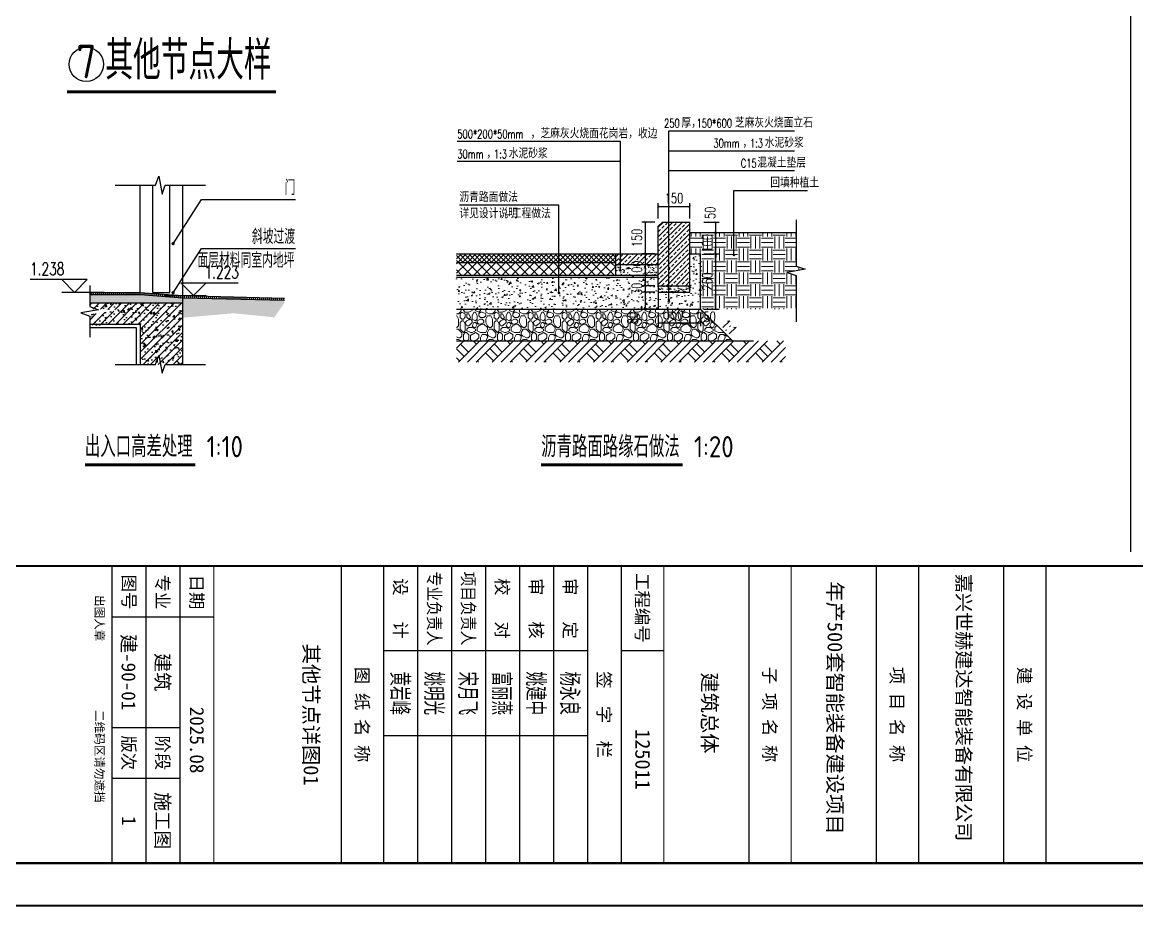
# Model space of a CAD drawing. Extents: x -40548 to 155442, y 5688 to 67136.
# Drawn here: x 125140 to 130390, y 5688 to 9855 of the extents above; entities that cross this region are included whole.
import ezdxf
from ezdxf.enums import TextEntityAlignment as Align

# ---------------------------------------------------------------- set-up
doc = ezdxf.new("R2010")
doc.units = 0
doc.header["$LTSCALE"] = 1000
doc.linetypes.add('DASH', pattern=[0.35, 0.25, -0.1])
doc.layers.get('DEFPOINTS').update_dxf_attribs({"color": 200})
for name, color, linetype in [('0-cxFrame', 155, 'Continuous'), ('A-AXIS-DP', 126, 'Continuous'), ('A-HATCH-1', 252, 'Continuous'), ('AE-FNSH', 11, 'Continuous'), ('AE-PATN-MATE', 8, 'Continuous'), ('AS-WALL', 40, 'Continuous'), ('DIM_ELEV', 3, 'Continuous'), ('DIM_LEAD', 3, 'Continuous'), ('DIM_SYMB', 3, 'Continuous'), ('PUB_DIM', 3, 'Continuous'), ('qianming', 155, 'Continuous'), ('景观-详图剖线', 52, 'Continuous')]:
    doc.layers.add(name, color=color, linetype=linetype)
doc.layers.add('0-cxText', color=131, linetype='Continuous', lineweight=25)
doc.layers.add('景观-剖面填充', color=252, linetype='Continuous', lineweight=9)
doc.styles.add('_TCH_DIM', font='SIMPLEX', dxfattribs={"bigfont": 'GBCBIG'})
doc.styles.add('_TCH_DIM_T3', font='SIMPLEX', dxfattribs={"width": 0.705882, "bigfont": 'GBCBIG'})
doc.styles.add('BZHZ', font='bzxw', dxfattribs={"width": 0.8, "bigfont": 'bzhz'})
doc.styles.add('cx_biaoti', font='')
doc.styles.add('cx_tuming', font='simhei.ttf')
doc.styles.add('cx_tuqian1', font='')
doc.styles.get("Standard").update_dxf_attribs({"font": 'gbenor.shx', "bigfont": 'gbcbig.shx'})
doc.styles.add('黑体', font='', dxfattribs={"width": 0.9})
doc.styles.get('cx_biaoti').set_extended_font_data('SimSun')
doc.styles.get('cx_tuqian1').set_extended_font_data('SimSun')
doc.styles.get('黑体').set_extended_font_data('冬青黑体简体中文 W3')
doc.dimstyles.new('_TCH_ARCH-16', dxfattribs={"dimscale": 16, "dimtxt": 2.975, "dimasz": 1, "dimexe": 1, "dimexo": 1, "dimgap": 1, "dimtad": 1, "dimdec": 0, "dimzin": 0, "dimdsep": 46, "dimtxsty": '_TCH_DIM_T3', "dimblk": 'ARCHTICK', "dimcen": 0.09, "dimclrt": 7, "dimazin": 2, "dimtfac": 1, "dimtdec": 0, "dimtix": 1, "dimtmove": 2, "dimatfit": 3, "dimfxl": 0, "dimtolj": 1, "dimtzin": 0, "dimarcsym": 0})

# ---------------------------------------------------------------- blocks, each defined once
blk = doc.blocks.new('zjcx_lan_qianzi(Dragon)')
for p, q in [((-7000, 4800), (0, 4800)), ((-5000, 4800), (-5000, 0)), ((-3000, 4800), (-3000, 0)), ((-7000, 4000), (0, 4000)), ((-7000, 3200), (0, 3200)), ((-7000, 2400), (0, 2400)), ((-7000, 1600), (0, 1600)), ((-7000, 800), (0, 800))]:
    blk.add_line(p, q)
at = {"const_width": 30}
blk.add_lwpolyline([(-7000, 5600), (0, 5600)], dxfattribs=at)
blk.add_lwpolyline([(-7000, 5600), (0, 5600), (0, 0), (-7000, 0)], close=True, dxfattribs=at)
at = {"style": 'cx_biaoti'}
for s, p in [('签  字  栏', (-3500, 5200)), ('审   定', (-6000, 4400)), ('审   核', (-6000, 3600)), ('校   对', (-6000, 2800)), ('设   计', (-6000, 400))]:
    blk.add_text(s, height=300, dxfattribs=at).set_placement(p, align=Align.MIDDLE)
at = {"style": 'cx_biaoti', "width": 0.85}
for s, p in [('项目负责人', (-6000, 2000)), ('专业负责人', (-6000, 1200))]:
    blk.add_text(s, height=300, dxfattribs=at).set_placement(p, align=Align.MIDDLE)
blk = doc.blocks.new('T-签字(Dragon)')
at = {"layer": '0-cxFrame'}
blk.add_blockref('zjcx_lan_qianzi(Dragon)', (0, 0), dxfattribs=at)
at = {"layer": 'qianming', "style": 'BZHZ', "width": 0.8}
for s, p in [('杨永良', (-4001, 4400)), ('姚建中', (-4001, 3600)), ('富丽燕', (-4001, 2800)), ('宋月飞', (-4001, 2000)), ('姚明光', (-4001, 1200)), ('黄岩峰', (-4001, 400))]:
    blk.add_text(s, height=450, dxfattribs=at).set_placement(p, align=Align.MIDDLE)
blk = doc.blocks.new('zjcx_lan_tuming(Dragon)')
for p, q in [((-7000, 8400), (0, 8400)), ((-5800, 3000), (-5800, 5400)), ((-7000, 4600), (0, 4600)), ((-3200, 3000), (-3200, 4600)), ((-2000, 3000), (-2000, 4600)), ((-7000, 3800), (0, 3800))]:
    blk.add_line(p, q)
at = {"const_width": 30}
for points in [[(-7000, 9400), (0, 9400)], [(-7000, 5400), (0, 5400)], [(-7000, 3000), (0, 3000)], [(-7000, 0), (0, 0)]]:
    blk.add_lwpolyline(points, dxfattribs=at)
blk.add_lwpolyline([(-7000, 9400), (0, 9400), (0, 0), (-7000, 0)], close=True)
at = {"style": 'cx_biaoti'}
for s, p in [('图 纸 名 称', (-3500, 8900)), ('日期', (-6388, 5000)), ('专业', (-6388, 4200)), ('阶段', (-2600, 4200)), ('图号', (-6388, 3400)), ('版次', (-2600, 3400))]:
    blk.add_text(s, height=300, dxfattribs=at).set_placement(p, align=Align.MIDDLE)
for s, p in [('出图人章', (-6316, 2607)), ('二维码区请勿遮挡', (-3609, 2607)), ('未按规定盖章本图无效', (-5013, 120))]:
    blk.add_text(s, height=200, dxfattribs=at).set_placement(p)
blk = doc.blocks.new('T-图签(Dragon)')
blk.add_blockref('zjcx_lan_tuming(Dragon)', (0, 0))
at = {"color": 3, "style": 'cx_biaoti'}
for s, p in [('2025.08', (-2900, 5000)), ('建筑', (-4500, 4200)), ('施工图', (-1000, 4200))]:
    blk.add_text(s, height=330, dxfattribs=at).set_placement(p, align=Align.MIDDLE)
blk = doc.blocks.new('zjcx_lan_xiangmu(Dragon)')
for p, q in [((-7000, 9000), (0, 9000)), ((-7000, 6000), (0, 6000)), ((-7000, 3000), (0, 3000)), ((-5000, 1000), (-5000, 0))]:
    blk.add_line(p, q)
at = {"const_width": 30}
for points in [[(-7000, 10000), (0, 10000)], [(-7000, 7000), (0, 7000)], [(-7000, 7000), (0, 7000)], [(-7000, 4000), (0, 4000)], [(-7000, 4000), (0, 4000)], [(-7000, 1000), (0, 1000)], [(-7000, 0), (0, 0)]]:
    blk.add_lwpolyline(points, dxfattribs=at)
blk.add_lwpolyline([(-7000, 10000), (0, 10000), (0, 0), (-7000, 0)], close=True)
at = {"style": 'cx_biaoti'}
for s, p in [('建 设 单 位', (-3500, 9500)), ('项 目 名 称', (-3500, 6500)), ('子 项 名 称', (-3500, 3500)), ('工程编号', (-6013, 500))]:
    blk.add_text(s, height=300, dxfattribs=at).set_placement(p, align=Align.MIDDLE)
blk = doc.blocks.new('T-项目(Dragon)')
blk.add_blockref('zjcx_lan_xiangmu(Dragon)', (0, 0))
at = {"color": 3, "style": 'cx_tuming'}
for s, height, p in [('嘉兴世赫建达智能装备有限公司', 330, (-6816, 7901)), ('年产500套智能装备建设项目 ', 350, (-6638, 4859)), ('建筑总体', 350, (-4493, 1904)), ('125011', 350, (-3158, 329))]:
    blk.add_text(s, height=height, dxfattribs=at).set_placement(p)
blk = doc.blocks.new('zjcx_T1(Dragon)')
at = {"layer": '0-cxFrame', "const_width": 50}
blk.add_lwpolyline([(-7000, 0), (0, 0), (0, 57400), (-7000, 57400)], close=True, dxfattribs=at)
at = {"layer": '0-cxFrame'}
for name, p in [('T-项目(Dragon)', (0, 15000)), ('T-签字(Dragon)', (0, 9400)), ('T-图签(Dragon)', (0, 0))]:
    blk.add_blockref(name, p, dxfattribs=at)
blk = doc.blocks.new('TK22.A1 L(Dragon)')
at = {"layer": '0-cxFrame', "color": 7, "const_width": 0.5}
blk.add_lwpolyline([(0, 0), (-841, 0), (-841, 594), (0, 594)], close=True, dxfattribs=at)
at = {"layer": '0-cxFrame', "const_width": 0.5}
for points in [[(-80, 10), (-821, 10), (-821, 584), (-80, 584)], [(-10, 10), (-80, 10), (-80, 584), (-10, 584)]]:
    blk.add_lwpolyline(points, close=True, dxfattribs=at)
at = {"layer": '0-cxFrame', "xscale": 0.01, "yscale": 0.01, "zscale": 0.01}
blk.add_blockref('zjcx_T1(Dragon)', (-10, 10), dxfattribs=at)
at = {"style": '黑体', "flags": 4}
blk.add_attdef('图幅', text='', height=3.3, dxfattribs=at).set_placement((-40, 3), align=Align.RIGHT)
at = {"layer": '0-cxText', "flags": 4}
for tag, height, style, p in [('建设单位', 3.5, 'cx_tuming', (-45, 240)), ('项目名称', 3.5, 'cx_tuming', (-45, 210)), ('子项名称', 3.5, 'cx_tuming', (-45, 180)), ('工程编号', 3.3, 'cx_tuqian1', (-35, 165)), ('图名1', 3.5, 'cx_tuming', (-45, 87)), ('图名2', 3.5, 'cx_tuming', (-45, 79)), ('图名3', 3.5, 'cx_tuming', (-45, 71)), ('出图日期', 3.3, 'cx_tuqian1', (-39, 60)), ('专业', 3.3, 'cx_tuqian1', (-55, 52)), ('图号', 3.3, 'cx_tuqian1', (-55, 44)), ('版次', 3.3, 'cx_tuqian1', (-20, 44))]:
    blk.add_attdef(tag, text='', height=height, dxfattribs=dict(at, style=style)).set_placement(p, align=Align.MIDDLE)
at = {"layer": 'DEFPOINTS', "color": 6, "flags": 4}
for tag, height, style, p in [('tufu', 3.3, '黑体', (-12, 12)), ('dwfname', 4, 'cx_tuqian1', (-80, 3))]:
    blk.add_attdef(tag, text='', height=height, dxfattribs=dict(at, style=style)).set_placement(p, align=Align.RIGHT)
blk = doc.blocks.new('_ArchTick')
at = {"color": 0, "linetype": 'ByBlock', "const_width": 0.1}
blk.add_lwpolyline([(-0.35, -0.35), (0.35, 0.35)], dxfattribs=at)
blk = doc.blocks.new('*D230')
at = {"layer": 'DEFPOINTS', "color": 0}
for p in [(128135.1, 8914), (128074.4, 8764), (128135.1, 8764)]:
    blk.add_point(p, dxfattribs=at)
at = {"layer": 'PUB_DIM', "color": 0, "lineweight": -2}
for p, q in [((128119.1, 8914), (128058.4, 8914)), ((128074.4, 8914), (128074.4, 8764)), ((128119.1, 8764), (128058.4, 8764))]:
    blk.add_line(p, q, dxfattribs=at)
at = {"layer": 'PUB_DIM', "color": 0, "lineweight": -2, "xscale": 16, "yscale": 16, "zscale": 16}
for p, rotation in [((128074.4, 8914), 90), ((128074.4, 8764), 270)]:
    blk.add_blockref('_ArchTick', p, dxfattribs=dict(at, rotation=rotation))
at = {"layer": 'PUB_DIM', "color": 7, "insert": (128034.6, 8839), "char_height": 47.6, "attachment_point": 5, "rotation": 90, "style": '_TCH_DIM_T3'}
blk.add_mtext('\\A1;150', dxfattribs=at)
blk = doc.blocks.new('*D231')
at = {"layer": 'DEFPOINTS', "color": 0}
for p in [(128135.1, 8764), (128074.4, 8614), (128135.1, 8614)]:
    blk.add_point(p, dxfattribs=at)
at = {"layer": 'PUB_DIM', "color": 0, "lineweight": -2}
for p, q in [((128119.1, 8764), (128058.4, 8764)), ((128074.4, 8764), (128074.4, 8614)), ((128119.1, 8614), (128058.4, 8614))]:
    blk.add_line(p, q, dxfattribs=at)
at = {"layer": 'PUB_DIM', "color": 0, "lineweight": -2, "xscale": 16, "yscale": 16, "zscale": 16}
for p, rotation in [((128074.4, 8764), 90), ((128074.4, 8614), 270)]:
    blk.add_blockref('_ArchTick', p, dxfattribs=dict(at, rotation=rotation))
at = {"layer": 'PUB_DIM', "color": 7, "insert": (128034.6, 8689), "char_height": 47.6, "attachment_point": 5, "rotation": 90, "style": '_TCH_DIM_T3'}
blk.add_mtext('\\A1;100', dxfattribs=at)
blk = doc.blocks.new('*D232')
at = {"layer": 'DEFPOINTS', "color": 0}
for p in [(128135.1, 8614), (128074.4, 8584), (128135.1, 8584)]:
    blk.add_point(p, dxfattribs=at)
at = {"layer": 'PUB_DIM', "color": 0, "lineweight": -2}
for p, q in [((128119.1, 8614), (128058.4, 8614)), ((128074.4, 8614), (128074.4, 8630)), ((128074.4, 8614), (128074.4, 8584)), ((128119.1, 8584), (128058.4, 8584)), ((128074.4, 8584), (128074.4, 8568))]:
    blk.add_line(p, q, dxfattribs=at)
at = {"layer": 'PUB_DIM', "color": 0, "lineweight": -2, "xscale": 16, "yscale": 16, "zscale": 16}
for p, rotation in [((128074.4, 8614), 270), ((128074.4, 8584), 90)]:
    blk.add_blockref('_ArchTick', p, dxfattribs=dict(at, rotation=rotation))
at = {"layer": 'PUB_DIM', "color": 7, "insert": (128034.6, 8599), "char_height": 47.6, "attachment_point": 5, "rotation": 90, "style": '_TCH_DIM_T3'}
blk.add_mtext('\\A1;30', dxfattribs=at)
blk = doc.blocks.new('*D233')
at = {"layer": 'DEFPOINTS', "color": 0}
for p in [(128135.1, 8584), (128074.4, 8504), (128135.1, 8504)]:
    blk.add_point(p, dxfattribs=at)
at = {"layer": 'PUB_DIM', "color": 0, "lineweight": -2}
for p, q in [((128119.1, 8584), (128058.4, 8584)), ((128074.4, 8584), (128074.4, 8504)), ((128119.1, 8504), (128058.4, 8504))]:
    blk.add_line(p, q, dxfattribs=at)
at = {"layer": 'PUB_DIM', "color": 0, "lineweight": -2, "xscale": 16, "yscale": 16, "zscale": 16}
for p, rotation in [((128074.4, 8584), 90), ((128074.4, 8504), 270)]:
    blk.add_blockref('_ArchTick', p, dxfattribs=dict(at, rotation=rotation))
at = {"layer": 'PUB_DIM', "color": 7, "insert": (128015.3, 8460.9), "char_height": 47.6, "attachment_point": 5, "rotation": 90, "style": '_TCH_DIM_T3'}
blk.add_mtext('\\A1;80', dxfattribs=at)
blk = doc.blocks.new('*D234')
at = {"layer": 'DEFPOINTS', "color": 0}
for p in [(128135.1, 8504), (128285.1, 8504), (128285.1, 8439.5)]:
    blk.add_point(p, dxfattribs=at)
at = {"layer": 'PUB_DIM', "color": 0, "lineweight": -2}
for p, q in [((128135.1, 8488), (128135.1, 8423.5)), ((128285.1, 8488), (128285.1, 8423.5)), ((128135.1, 8439.5), (128285.1, 8439.5))]:
    blk.add_line(p, q, dxfattribs=at)
at = {"layer": 'PUB_DIM', "color": 0, "lineweight": -2, "xscale": 16, "yscale": 16, "zscale": 16, "rotation": 180}
blk.add_blockref('_ArchTick', (128135.1, 8439.5), dxfattribs=at)
at = {"layer": 'PUB_DIM', "color": 0, "lineweight": -2, "xscale": 16, "yscale": 16, "zscale": 16}
blk.add_blockref('_ArchTick', (128285.1, 8439.5), dxfattribs=at)
at = {"layer": 'PUB_DIM', "color": 7, "insert": (128210.1, 8479.3), "char_height": 47.6, "attachment_point": 5, "style": '_TCH_DIM_T3'}
blk.add_mtext('\\A1;150', dxfattribs=at)
blk = doc.blocks.new('*D235')
at = {"layer": 'DEFPOINTS', "color": 0}
for p in [(128285.1, 8504), (128335.1, 8504), (128335.1, 8439.5)]:
    blk.add_point(p, dxfattribs=at)
at = {"layer": 'PUB_DIM', "color": 0, "lineweight": -2}
for p, q in [((128285.1, 8488), (128285.1, 8423.5)), ((128335.1, 8488), (128335.1, 8423.5)), ((128285.1, 8439.5), (128335.1, 8439.5))]:
    blk.add_line(p, q, dxfattribs=at)
at = {"layer": 'PUB_DIM', "color": 0, "lineweight": -2, "xscale": 16, "yscale": 16, "zscale": 16, "rotation": 180}
blk.add_blockref('_ArchTick', (128285.1, 8439.5), dxfattribs=at)
at = {"layer": 'PUB_DIM', "color": 0, "lineweight": -2, "xscale": 16, "yscale": 16, "zscale": 16}
blk.add_blockref('_ArchTick', (128335.1, 8439.5), dxfattribs=at)
at = {"layer": 'PUB_DIM', "color": 7, "insert": (128378.2, 8467.4), "char_height": 47.6, "attachment_point": 5, "style": '_TCH_DIM_T3'}
blk.add_mtext('\\A1;50', dxfattribs=at)
blk = doc.blocks.new('*D236')
at = {"layer": 'DEFPOINTS', "color": 0}
for p in [(128335.1, 8764), (128406.2, 8764), (128335.1, 8504)]:
    blk.add_point(p, dxfattribs=at)
at = {"layer": 'PUB_DIM', "color": 0, "lineweight": -2}
for p, q in [((128351.1, 8764), (128422.2, 8764)), ((128406.2, 8504), (128406.2, 8764)), ((128351.1, 8504), (128422.2, 8504))]:
    blk.add_line(p, q, dxfattribs=at)
at = {"layer": 'PUB_DIM', "color": 0, "lineweight": -2, "xscale": 16, "yscale": 16, "zscale": 16}
for p, rotation in [((128406.2, 8764), 89.9999999999968), ((128406.2, 8504), 269.9999999999968)]:
    blk.add_blockref('_ArchTick', p, dxfattribs=dict(at, rotation=rotation))
at = {"layer": 'PUB_DIM', "color": 7, "insert": (128366.4, 8634), "char_height": 47.6, "attachment_point": 5, "rotation": 90, "style": '_TCH_DIM_T3'}
blk.add_mtext('\\A1;260', dxfattribs=at)
blk = doc.blocks.new('*D237')
at = {"layer": 'DEFPOINTS', "color": 0}
for p in [(128335.1, 8864), (128406.2, 8864), (128335.1, 8764)]:
    blk.add_point(p, dxfattribs=at)
at = {"layer": 'PUB_DIM', "color": 0, "lineweight": -2}
for p, q in [((128406.2, 8864), (128406.2, 8880)), ((128351.1, 8864), (128422.2, 8864)), ((128406.2, 8764), (128406.2, 8864)), ((128351.1, 8764), (128422.2, 8764)), ((128406.2, 8764), (128406.2, 8748))]:
    blk.add_line(p, q, dxfattribs=at)
at = {"layer": 'PUB_DIM', "color": 0, "lineweight": -2, "xscale": 16, "yscale": 16, "zscale": 16}
for p, rotation in [((128406.2, 8864), 270), ((128406.2, 8764), 90)]:
    blk.add_blockref('_ArchTick', p, dxfattribs=dict(at, rotation=rotation))
at = {"layer": 'PUB_DIM', "color": 7, "insert": (128366.4, 8814), "char_height": 47.6, "attachment_point": 5, "rotation": 90, "style": '_TCH_DIM_T3'}
blk.add_mtext('\\A1;100', dxfattribs=at)
blk = doc.blocks.new('*D238')
at = {"layer": 'DEFPOINTS', "color": 0}
for p in [(128335.1, 8914), (128406.2, 8914), (128335.1, 8864)]:
    blk.add_point(p, dxfattribs=at)
at = {"layer": 'PUB_DIM', "color": 0, "lineweight": -2}
for p, q in [((128351.1, 8914), (128422.2, 8914)), ((128406.2, 8864), (128406.2, 8914)), ((128351.1, 8864), (128422.2, 8864))]:
    blk.add_line(p, q, dxfattribs=at)
at = {"layer": 'PUB_DIM', "color": 0, "lineweight": -2, "xscale": 16, "yscale": 16, "zscale": 16}
for p, rotation in [((128406.2, 8914), 90), ((128406.2, 8864), 270)]:
    blk.add_blockref('_ArchTick', p, dxfattribs=dict(at, rotation=rotation))
at = {"layer": 'PUB_DIM', "color": 7, "insert": (128380, 8957.2), "char_height": 47.6, "attachment_point": 5, "rotation": 90, "style": '_TCH_DIM_T3'}
blk.add_mtext('\\A1;50', dxfattribs=at)
blk = doc.blocks.new('*D239')
at = {"layer": 'DEFPOINTS', "color": 0}
for p in [(128285.1, 8986.7), (128135.1, 8914), (128285.1, 8914)]:
    blk.add_point(p, dxfattribs=at)
at = {"layer": 'PUB_DIM', "color": 0, "lineweight": -2}
for p, q in [((128135.1, 8930), (128135.1, 9002.7)), ((128135.1, 8986.7), (128285.1, 8986.7)), ((128285.1, 8930), (128285.1, 9002.7))]:
    blk.add_line(p, q, dxfattribs=at)
at = {"layer": 'PUB_DIM', "color": 0, "lineweight": -2, "xscale": 16, "yscale": 16, "zscale": 16, "rotation": 180}
blk.add_blockref('_ArchTick', (128135.1, 8986.7), dxfattribs=at)
at = {"layer": 'PUB_DIM', "color": 0, "lineweight": -2, "xscale": 16, "yscale": 16, "zscale": 16}
blk.add_blockref('_ArchTick', (128285.1, 8986.7), dxfattribs=at)
at = {"layer": 'PUB_DIM', "color": 7, "insert": (128210.1, 9026.5), "char_height": 47.6, "attachment_point": 5, "style": '_TCH_DIM_T3'}
blk.add_mtext('\\A1;150', dxfattribs=at)

msp = doc.modelspace()

# ---------------------------------------------------------------- hatches: boundary and pattern name
at = {"layer": 'A-HATCH-1'}
h = msp.add_hatch(dxfattribs=at)
h.set_pattern_fill('钢筋混凝土', color=256, scale=10, style=0)
h.set_pattern_definition([(45, (-41040.825, -91118.52), (-17.6776695, 17.6776695), []), (50, (-41040.825, -91118.52), (71.726018, -6.275213), [7.5, -82.5]), (355, (-41040.825, -91118.52), (-13.875133, 75.219213), [6, -66]), (100.4514, (-41034.85, -91119.044), (57.850938, 68.943954), [6.37402, -70.11421]), (46.1842, (-41040.825, -91098.52), (106.724105, -16.5519), [11.25, -123.75]), (96.6356, (-41031.93, -91099.9), (93.46627, 97.411787), [9.56103, -105.1713]), (351.1842, (-41040.82, -91098.52), (93.466195, 97.41186), [9, -99]), (21, (-41030.825, -91103.52), (59.690705, -40.261889), [7.5, -82.5]), (326, (-41030.825, -91103.52), (24.331533, 72.515005), [6, -66]), (71.4514, (-41025.85, -91106.876), (84.022263, 32.25305), [6.37402, -70.11421]), (37.5, (-41040.825, -91118.52), (1.2159855, 33.2893854), [0, -65.2, 0, -67, 0, -66.25]), (7.5, (-41040.825, -91118.52), (26.306954, 39.441171), [0, -38.2, 0, -63.7, 0, -25.25]), (327.5, (-41063.125, -91118.52), (53.3822436, -2.255487), [0, -25, 0, -78, 0, -103.5]), (317.5, (-41073.125, -91118.52), (58.318617, 10.010498), [0, -32.5, 0, -51.8, 0, -73.5])])
h.paths.add_polyline_path([(125695.3, 8243.4), (125895.3, 8243.4), (125895.3, 8532.5), (125457, 8532.5), (125457, 8506.2), (125595.1, 8498.6), (125553.1, 8491.2), (125457, 8478.9), (125457, 8427.6), (125695.3, 8432.5)])
at = {"layer": 'AE-PATN-MATE', "ltscale": 10}
h = msp.add_hatch(dxfattribs=at)
h.set_pattern_fill('AR-CONC', color=256, scale=20, style=0)
h.set_pattern_definition([(50, (-820830.59, -874323.41), (36.4369338, -3.1878171), [3.81, -41.91]), (355, (-820830.59, -874323.41), (-7.0485652, 38.2113286), [3.048, -33.528]), (100.451, (-820827.554, -874323.676), (29.3885003, 35.0233376), [3.238, -35.618]), (46.1842, (-820830.59, -874313.25), (54.2158082, -8.4084656), [5.715, -62.865]), (96.6356, (-820826.07, -874313.95), (47.480847, 49.4851112), [4.857, -53.427]), (351.184, (-820830.59, -874313.25), (47.4809212, 49.4850236), [4.572, -50.292]), (21, (-820825.51, -874315.79), (30.322976, -20.4531037), [3.81, -41.91]), (326, (-820825.51, -874315.79), (12.3604057, 36.8375932), [3.048, -33.528]), (71.4514, (-820822.983, -874317.494), (42.6832982, 16.3845715), [3.238, -35.618]), (37.5, (-820830.59, -874323.41), (0.61772065, 16.91100777), [0, -33.1216, 0, -34.036, 0, -33.655]), (7.5, (-820830.59, -874323.41), (13.3639325, 20.03611496), [0, -19.4056, 0, -32.3596, 0, -12.827]), (327.5, (-820841.919, -874323.41), (27.11811903, -1.1457488), [0, -12.7, 0, -39.624, 0, -52.578]), (317.5, (-820846.999, -874323.41), (29.62583628, 5.0852982), [0, -16.51, 0, -26.3144, 0, -37.338])])
h.paths.add_polyline_path([(125895.3, 8532.5), (125895.3, 8463), (126134, 8484.1), (126327.4, 8465), (126372.7, 8531.2), (126375, 8545.8), (125895.3, 8557.5), (125695.2, 8572.5), (125457.1, 8572.5), (125456.9, 8532.5)])
at = {"layer": 'AE-PATN-MATE'}
h = msp.add_hatch(dxfattribs=at)
h.set_pattern_fill('LINE', color=256, scale=3, angle=90)
h.set_pattern_definition([(90, (38207.739, -29909.683), (-9.525, -9e-13), [])])
h.paths.add_polyline_path([(125457, 8582.5), (125457, 8572.5), (125695.3, 8572.5), (125695.3, 8582.5)])
h = msp.add_hatch(dxfattribs=at)
h.set_pattern_fill('LINE', color=256, scale=3, angle=90)
h.set_pattern_definition([(90, (38674.491, -29909.683), (-9.525, -9e-13), [])])
h.paths.add_polyline_path([(125695.3, 8582.5), (125695.3, 8572.5), (125852.3, 8560.7), (125859, 8570.2)])
h.paths.add_polyline_path([(125895.3, 8557.5), (125895.3, 8567.5), (125859, 8570.2), (125852.3, 8560.7)])
h = msp.add_hatch(dxfattribs=at)
h.set_pattern_fill('LINE', color=256, scale=3, angle=90)
h.set_pattern_definition([(90, (38874.491, -29924.683), (-9.525, -9e-13), [])])
h.paths.add_polyline_path([(126375.3, 8545.8), (126375.3, 8555.8), (125895.3, 8567.5), (125895.3, 8557.5)])
at = {"layer": 'DIM_LEAD'}
for points in [[(125858, 8811.8, 1), (125842, 8811.8, 1)], [(127963.8, 8736.7, 1), (127951, 8736.7, 1)], [(128498.5, 8758.8, 1), (128485.7, 8758.8, 1)], [(127963.8, 8685.8, 1), (127951, 8685.8, 1)], [(128192.1, 8692.9, 1), (128179.3, 8692.9, 1)], [(125858, 8581.1, 1), (125842, 8581.1, 1)], [(127673.8, 8580, 1), (127661, 8580, 1)], [(128192.1, 8598.8, 1), (128179.3, 8598.8, 1)], [(128192.1, 8547.4, 1), (128179.3, 8547.4, 1)]]:
    msp.add_hatch(color=256, dxfattribs=at).paths.add_polyline_path(points, flags=17)
at = {"layer": '景观-剖面填充'}
h = msp.add_hatch(dxfattribs=at)
h.set_pattern_fill('ANSI33', color=256, scale=10)
h.set_pattern_definition([(45, (81146.442, 3838.63), (-22.45064, 22.45064), []), (45, (81168.892, 3838.63), (-22.45064, 22.45064), [15.875, -7.9375])])
h.paths.add_polyline_path([(128285.1, 8914), (128155.1, 8914), (128135.1, 8894), (128135.1, 8614), (128285.1, 8614)])
h = msp.add_hatch(dxfattribs=at)
h.set_pattern_fill('土壤', color=256, scale=15)
h.set_pattern_definition([(0, (81146.44, 808.63), (56.25, 56.25), [56.25, -56.25]), (0, (81146.44, 829.723), (56.25, 56.25), [56.25, -56.25]), (0, (81146.44, 850.82), (56.25, 56.25), [56.25, -56.25]), (90, (81153.473, 857.85), (-56.25, 56.25), [56.25, -56.25]), (90, (81174.567, 857.85), (-56.25, 56.25), [56.25, -56.25]), (90, (81195.66, 857.85), (-56.25, 56.25), [56.25, -56.25])])
h.paths.add_polyline_path([(128785.1, 8864), (128285.1, 8864), (128285.1, 8764), (128335.1, 8764), (128335.1, 8504), (128785.1, 8504), (128785.1, 8661.5), (128743.1, 8676.4), (128827.1, 8691.2), (128785.1, 8706.5)])
h = msp.add_hatch(dxfattribs=at)
h.set_pattern_fill('ANSI37', color=256, scale=10)
h.set_pattern_definition([(45, (81146.442, 3808.63), (-11.22532, 11.22532), []), (135, (81146.442, 3808.63), (-11.22532, -11.22532), [])])
h.paths.add_polyline_path([(127184.9, 8764), (127935.1, 8764), (127935.1, 8724), (127184.9, 8724)])
h = msp.add_hatch(dxfattribs=at)
h.set_pattern_fill('ANSI37', color=256, scale=20)
h.set_pattern_definition([(45, (81146.442, 3808.63), (-22.45064, 22.45064), []), (135, (81146.442, 3808.63), (-22.45064, -22.45064), [])])
h.paths.add_polyline_path([(127184.9, 8724), (127935.1, 8724), (127935.1, 8664), (127184.9, 8664)])
h = msp.add_hatch(dxfattribs=at)
h.set_pattern_fill('ANSI33', color=256, scale=10)
h.set_pattern_definition([(45, (81146.442, 3808.63), (-22.45064, 22.45064), []), (45, (81168.892, 3808.63), (-22.45064, 22.45064), [15.875, -7.9375])])
h.paths.add_polyline_path([(128135.1, 8764), (127935.1, 8764), (127935.1, 8714), (128135.1, 8714)])
h = msp.add_hatch(dxfattribs=at)
h.set_pattern_fill('混凝土', color=256, scale=10)
h.set_pattern_definition([(50, (81146.44, 3838.63), (71.72602, -6.27521), [7.5, -82.5]), (355, (81146.44, 3838.63), (-13.87513, 75.21921), [6, -66]), (100.4514, (81152.42, 3838.11), (57.85094, 68.94395), [6.37402, -70.11421]), (46.1842, (81146.44, 3858.63), (106.7241, -16.5519), [11.25, -123.75]), (96.6356, (81155.34, 3857.25), (93.46627, 97.41179), [9.56103, -105.1713]), (351.1842, (81146.44, 3858.63), (93.4662, 97.41186), [9, -99]), (21, (81156.44, 3853.63), (59.690705, -40.26189), [7.5, -82.5]), (326, (81156.44, 3853.63), (24.33153, 72.515), [6, -66]), (71.4514, (81161.416, 3850.275), (84.02226, 32.25305), [6.37402, -70.11421]), (37.5, (81146.442, 3838.63), (1.215986, 33.289385), [0, -65.2, 0, -67, 0, -66.25]), (7.5, (81146.44, 3838.63), (26.306954, 39.44117), [0, -38.2, 0, -63.7, 0, -25.25]), (327.5, (81124.142, 3838.63), (53.382244, -2.255487), [0, -25, 0, -78, 0, -103.5]), (317.5, (81114.14, 3838.63), (58.318617, 10.0105), [0, -32.5, 0, -51.8, 0, -73.5])])
h.paths.add_polyline_path([(128335.1, 8764), (128285.1, 8764), (128285.1, 8614), (128285.1, 8584), (128135.1, 8584), (128135.1, 8504), (128335.1, 8504)])
h = msp.add_hatch(dxfattribs=at)
h.set_pattern_fill('AR-SAND', color=256, scale=10)
h.set_pattern_definition([(37.5, (81146.442, 3808.63), (-0.800016, 24.470662), [0, -19.304, 0, -21.59, 0, -20.6375]), (7.5, (81146.442, 3808.63), (22.476164, 35.841255), [0, -10.414, 0, -17.399, 0, -6.6675]), (327.5, (81130.82, 3808.63), (39.5496185, 0.071859), [0, -6.35, 0, -22.86, 0, -29.845]), (317.5, (81130.82, 3808.63), (38.177823, 11.146466), [0, -3.175, 0, -14.986, 0, -17.145])])
h.paths.add_polyline_path([(128135.1, 8714), (127935.1, 8714), (127935.1, 8664), (128135.1, 8664)])
h = msp.add_hatch(dxfattribs=at)
h.set_pattern_fill('混凝土', color=256, scale=10)
h.set_pattern_definition([(50, (81146.44, 3808.63), (71.72602, -6.27521), [7.5, -82.5]), (355, (81146.44, 3808.63), (-13.87513, 75.21921), [6, -66]), (100.4514, (81152.42, 3808.11), (57.85094, 68.94395), [6.37402, -70.11421]), (46.1842, (81146.44, 3828.63), (106.7241, -16.5519), [11.25, -123.75]), (96.6356, (81155.34, 3827.25), (93.46627, 97.41179), [9.56103, -105.1713]), (351.1842, (81146.44, 3828.63), (93.4662, 97.41186), [9, -99]), (21, (81156.44, 3823.63), (59.690705, -40.26189), [7.5, -82.5]), (326, (81156.44, 3823.63), (24.33153, 72.515), [6, -66]), (71.4514, (81161.416, 3820.275), (84.02226, 32.25305), [6.37402, -70.11421]), (37.5, (81146.442, 3808.63), (1.215986, 33.289385), [0, -65.2, 0, -67, 0, -66.25]), (7.5, (81146.44, 3808.63), (26.306954, 39.44117), [0, -38.2, 0, -63.7, 0, -25.25]), (327.5, (81124.142, 3808.63), (53.382244, -2.255487), [0, -25, 0, -78, 0, -103.5]), (317.5, (81114.14, 3808.63), (58.318617, 10.0105), [0, -32.5, 0, -51.8, 0, -73.5])])
h.paths.add_polyline_path([(127184.9, 8504), (128135.1, 8504), (128135.1, 8654), (127184.9, 8654)])
h = msp.add_hatch(dxfattribs=at)
h.set_pattern_fill('AR-SAND', color=256, scale=10)
h.set_pattern_definition([(37.5, (81146.442, 3838.63), (-0.800016, 24.470662), [0, -19.304, 0, -21.59, 0, -20.6375]), (7.5, (81146.442, 3838.63), (22.476164, 35.841255), [0, -10.414, 0, -17.399, 0, -6.6675]), (327.5, (81130.82, 3838.63), (39.5496185, 0.071859), [0, -6.35, 0, -22.86, 0, -29.845]), (317.5, (81130.82, 3838.63), (38.177823, 11.146466), [0, -3.175, 0, -14.986, 0, -17.145])])
h.paths.add_polyline_path([(128285.1, 8614), (128135.1, 8614), (128135.1, 8584), (128285.1, 8584)])
h = msp.add_hatch(dxfattribs=at)
h.set_pattern_fill('砾石铺砌', color=256, scale=20)
h.set_pattern_definition([(0, (61146.44, 808.63), (160, 160), [16, -24, 8, -24, 8, -80]), (0, (61226.44, 824.63), (160, 160), [8, -152]), (0, (61178.44, 832.63), (160, 160), [8, -16, 8, -128]), (0, (61258.44, 840.63), (160, 160), [16, -144]), (0, (61274.44, 848.63), (160, 160), [8, -152]), (0, (61226.44, 864.63), (160, 160), [16, -144]), (0, (61146.44, 872.63), (160, 160), [8, -16, 8, -40, 24, -64]), (0, (61258.44, 888.63), (160, 160), [16, -144]), (0, (61162.44, 896.63), (160, 160), [16, -8, 8, -64, 8, -56]), (0, (61154.44, 904.63), (160, 160), [8, -152]), (0, (61210.44, 912.63), (160, 160), [8, -8, 8, -136]), (0, (61186.44, 920.63), (160, 160), [8, -152]), (0, (61290.44, 928.63), (160, 160), [8, -152]), (0, (61218.44, 936.63), (160, 160), [8, -64, 8, -80]), (0, (61218.44, 944.63), (160, 160), [16, -144]), (0, (61250.44, 952.63), (160, 160), [16, -144]), (0, (61154.44, 960.63), (160, 160), [8, -96, 16, -40]), (90, (61146.44, 880.63), (-160, 160), [32, -32, 16, -80]), (90, (61154.44, 880.63), (-160, 160), [8, -56, 16, -80]), (90, (61162.44, 840.63), (-160, 160), [24, -136]), (90, (61170.44, 840.63), (-160, 160), [16, -144]), (90, (61178.44, 816.63), (-160, 160), [8, -96, 8, -8, 16, -24]), (90, (61194.44, 816.63), (-160, 160), [8, -56, 8, -88]), (90, (61202.44, 880.63), (-160, 160), [16, -24, 8, -8, 16, -88]), (90, (61210.44, 848.63), (-160, 160), [16, -88, 8, -48]), (90, (61218.44, 816.63), (-160, 160), [8, -8, 16, -128]), (90, (61234.44, 920.63), (-160, 160), [8, -152]), (90, (61242.44, 920.63), (-160, 160), [16, -16, 8, -8, 16, -96]), (90, (61250.44, 848.63), (-160, 160), [8, -8, 8, -16, 8, -112]), (90, (61274.44, 904.63), (-160, 160), [32, -128]), (90, (61282.44, 888.63), (-160, 160), [32, -24, 16, -88]), (90, (61290.44, 824.63), (-160, 160), [8, -24, 16, -112]), (90, (61298.44, 840.63), (-160, 160), [24, -136]), (45, (61210.44, 808.63), (0, 160), [11.3136, -214.96056]), (45, (61298.44, 816.63), (0, 160), [11.3136, -192.33337, 11.3136, -11.3136]), (45, (61194.44, 824.63), (0, 160), [11.3136, -90.5088, 11.3136, -113.13817]), (45, (61234.44, 824.63), (0, 160), [11.3136, -181.01977, 11.3136, -22.6272]), (45, (61242.44, 824.63), (0, 160), [22.6272, -90.5088, 22.6272, -90.51097]), (45, (61202.44, 840.63), (0.00077, 159.99923), [11.312, -101.824, 11.312, -11.312, 11.312, -79.20217]), (45, (61282.44, 848.63), (0, 160), [11.3136, -11.3136, 11.3136, -192.33337]), (45, (61170.44, 856.63), (0.00077, 159.99923), [11.3136, -135.7632, 11.3136, -67.88377]), (45, (61298.44, 872.63), (0.00077, 159.99923), [11.312, -11.312, 11.312, -45.2544, 11.312, -135.77177]), (45, (61202.44, 896.63), (0, 160), [11.3136, -214.96056]), (45, (61162.44, 904.63), (0, 160), [22.62736, -203.6468]), (45, (61146.44, 920.63), (0, 160), [11.3136, -11.3136, 11.3136, -192.33337]), (45, (61234.44, 944.63), (0, 160), [11.3136, -214.96056]), (45, (61282.44, 960.63), (0, 160), [11.3136, -214.96056]), (135, (61218.44, 824.63), (-6e-07, 160), [11.3136, -214.96056]), (135, (61226.44, 824.63), (-6e-07, 160), [11.3136, -214.96056]), (135, (61178.44, 832.63), (-6e-07, 160), [11.3136, -45.2544, 22.6272, -147.07897]), (135, (61146.44, 832.63), (-6e-07, 160), [11.3136, -214.96056]), (135, (61250.44, 856.63), (-6e-07, 160), [11.3136, -90.50966, 11.3136, -113.1373]), (135, (61258.44, 856.63), (-0.00077, 159.99923), [11.312, -67.888, 11.312, -67.872, 11.312, -56.57817]), (135, (61162.44, 864.63), (-0.00077, 159.99923), [11.3136, -214.96056]), (135, (61290.44, 872.63), (-0.00077, 159.99923), [22.624, -56.568, 11.312, -11.312, 11.312, -113.14617]), (135, (61186.44, 896.63), (-6e-07, 160), [11.3136, -214.96056]), (135, (61250.44, 896.63), (-6e-07, 160), [22.62736, -203.6468]), (135, (61258.44, 896.63), (-6e-07, 160), [11.3136, -214.96056]), (135, (61210.44, 912.63), (-6e-07, 160), [11.3136, -214.96056]), (135, (61162.44, 936.63), (-6e-07, 160), [11.3136, -214.96056]), (135, (61290.44, 936.63), (-6e-07, 160), [11.3136, -214.96056]), (26.56505, (61162.44, 808.63), (160, 1e-06), [17.888, -339.88286]), (26.56505, (61146.44, 824.63), (160, 1e-06), [17.888, -339.88286]), (26.56505, (61146.44, 832.63), (160, 1e-06), [17.888, -339.88286]), (26.56505, (61186.44, 832.63), (160, 1e-06), [17.888, -339.88286]), (26.56505, (61178.44, 864.63), (160, 1e-06), [17.888, -339.88286]), (26.56505, (61178.44, 872.63), (160, 1e-06), [17.888, -339.88286]), (26.56505, (61210.44, 904.63), (160, 1e-06), [17.888, -339.88286]), (26.56505, (61218.44, 912.63), (160, 1e-06), [17.888, -339.88286]), (26.56505, (61154.44, 928.63), (160, 1e-06), [17.888, -339.88286]), (26.56505, (61202.44, 928.63), (160, 1e-06), [17.888, -339.88286]), (63.43495, (61282.44, 808.63), (8e-09, 160), [17.888, -339.88286]), (63.43495, (61242.44, 832.63), (8e-09, 160), [17.888, -339.88286]), (63.43495, (61218.44, 848.63), (8e-09, 160), [17.888, -339.88286]), (63.43495, (61242.44, 872.63), (8e-09, 160), [17.888, -339.88286]), (63.43495, (61250.44, 872.63), (8e-09, 160), [17.888, -339.88286]), (63.43495, (61194.44, 896.63), (8e-09, 160), [17.888, -339.88286]), (63.43495, (61178.44, 904.63), (8e-09, 160), [17.888, -339.88286]), (63.43495, (61242.44, 936.63), (8e-09, 160), [17.888, -339.88286]), (63.43495, (61178.44, 952.63), (8e-09, 160), [17.888, -339.88286]), (116.56505, (61154.44, 904.63), (-1e-06, 160), [17.888, -339.88286]), (116.56505, (61250.44, 904.63), (-1e-06, 160), [17.888, -339.88286]), (116.56505, (61146.44, 912.63), (-1e-06, 160), [17.888, -339.88286]), (116.56505, (61274.44, 936.63), (-1e-06, 160), [17.888, -339.88286]), (116.56505, (61170.44, 944.63), (-1e-06, 160), [17.888, -339.88286]), (116.56505, (61202.44, 952.63), (-1e-06, 160), [17.888, -339.88286]), (153.43495, (61210.44, 808.63), (-160, 6e-08), [17.888, -339.88286]), (153.43495, (61178.44, 824.63), (-160, 6e-08), [17.888, -339.88286]), (153.43495, (61290.44, 832.63), (-160, 6e-08), [17.888, -339.88286]), (153.43495, (61274.44, 848.63), (-160, 6e-08), [17.888, -339.88286]), (153.43495, (61210.44, 864.63), (-160, 6e-08), [17.888, -339.88286]), (153.43495, (61170.44, 872.63), (-160, 6e-08), [17.888, -339.88286]), (153.43495, (61218.44, 872.63), (-160, 6e-08), [17.888, -339.88286]), (153.43495, (61194.44, 888.63), (-160, 6e-08), [17.888, -339.88286]), (153.43495, (61194.44, 928.63), (-160, 6e-08), [17.888, -339.88286]), (153.43495, (61146.44, 960.63), (-160, 6e-08), [17.888, -339.88286]), (153.43495, (61242.44, 960.63), (-160, 6e-08), [17.888, -339.88286]), (153.43495, (61258.44, 960.63), (-160, 6e-08), [17.888, -339.88286])])
h.paths.add_polyline_path([(127184.9, 8354), (128485.1, 8354), (128335.1, 8504), (127184.9, 8504)])
h = msp.add_hatch(dxfattribs=at)
h.set_pattern_fill('夯实土壤', color=256, scale=20)
h.set_pattern_definition([(45, (81420.04, 3808.63), (-79.4788, 79.4788), []), (45, (81462.04, 3808.63), (-79.4788, 79.4788), []), (45, (81504.04, 3808.63), (-79.4788, 79.4788), []), (135, (81420.04, 3808.63), (-79.4788, -79.4788), [53, -59.4]), (135, (81441.04, 3829.63), (-79.4788, -79.4788), [53, -59.4]), (135, (81462.04, 3850.63), (-79.4788, -79.4788), [53, -59.4])])
h.paths.add_polyline_path([(128735.1, 8354), (127184.9, 8354), (127184.9, 8254), (128735.1, 8254)])

# ---------------------------------------------------------------- linework, layer by layer
at = {"layer": 'A-AXIS-DP'}
msp.add_line((130359.9, 17828.3), (130359.9, 7360), dxfattribs=at)
at = {"layer": 'AE-FNSH', "linetype": 'DASH', "ltscale": 10}
for p, q in [((125457, 8417.5), (125675.3, 8417.5)), ((125675.3, 8417.5), (125675.3, 8243.4))]:
    msp.add_line(p, q, dxfattribs=at)
at = {"layer": 'AS-WALL'}
for p, q in [((125457, 8582.5), (125695.3, 8582.5)), ((125457, 8572.5), (125695.3, 8572.5)), ((125895.3, 8567.5), (126375.3, 8555.8)), ((125457.4, 8532.5), (125895.3, 8532.5)), ((125895.3, 8557.5), (126375.3, 8545.8)), ((125895.3, 8243.4), (125895.3, 8532.5)), ((125457, 8432.5), (125695.3, 8432.5)), ((125695.3, 8432.5), (125695.3, 8243.4))]:
    msp.add_line(p, q, dxfattribs=at)
for points in [[(125695.3, 8582.5), (125695.3, 9087.4)], [(125755.3, 8582.5), (125835.3, 8582.5), (125835.3, 9087.4)], [(125755.3, 8582.5), (125755.3, 9087.4)], [(125895.3, 8532.5), (125895.3, 9087.4)], [(125694.5, 8572.5), (125894.5, 8557.5)], [(125695.3, 8582.5), (125895.3, 8567.5)]]:
    msp.add_lwpolyline(points, dxfattribs=at)
at = {"layer": 'DIM_ELEV'}
for p, q in [((125445.4, 8642.5), (125176.1, 8642.5)), ((125385.4, 8582.5), (125325.4, 8642.5)), ((125385.4, 8582.5), (125445.4, 8642.5)), ((125946.5, 8567.5), (125886.5, 8627.5)), ((125886.5, 8627.5), (126155.8, 8627.5)), ((125946.5, 8567.5), (126006.5, 8627.5)), ((125525.4, 8582.5), (125325.4, 8582.5)), ((125806.5, 8567.5), (126006.5, 8567.5))]:
    msp.add_line(p, q, dxfattribs=at)
at = {"layer": 'DIM_LEAD'}
for p, q in [((127957.4, 9293.5), (127188.9, 9293.5)), ((127957.4, 8736.7), (127957.4, 9293.5)), ((128185.7, 9344.2), (128778.2, 9344.2)), ((128185.7, 8692.9), (128185.7, 9344.2)), ((128185.7, 9250.1), (128778.2, 9250.1)), ((128185.7, 8598.8), (128185.7, 9250.1)), ((127957.4, 9199.4), (127188.9, 9199.4)), ((127957.4, 8685.8), (127957.4, 9199.4)), ((128185.7, 9155.9), (128778.2, 9155.9)), ((128185.7, 8547.4), (128185.7, 9155.9)), ((128492.1, 9061.8), (128839.5, 9061.8)), ((128492.1, 8758.8), (128492.1, 9061.8)), ((125850, 8811.8), (125984, 9020)), ((125984, 9020), (126426.7, 9020)), ((127667.4, 8993.5), (127198.9, 8993.5)), ((127667.4, 8580), (127667.4, 8993.5)), ((125850, 8581.1), (125984, 8789.2)), ((125984, 8789.2), (126426.7, 8789.2))]:
    msp.add_line(p, q, dxfattribs=at)
at = {"layer": 'DIM_SYMB', "const_width": 14}
for points in [[(125350.7, 9527), (126335.3, 9527)], [(125434.4, 7770.4), (125954.7, 7770.4)], [(127583.9, 7769.7), (128250.9, 7769.7)]]:
    msp.add_lwpolyline(points, dxfattribs=at)
at = {"layer": 'DIM_SYMB'}
for points in [[(125577.8, 9087.4), (125767.8, 9087.4), (125783.1, 9129.4), (125797.9, 9045.4), (125812.8, 9087.4), (126002.7, 9087.4)], [(128785.1, 8924), (128785.1, 8706.5), (128827.1, 8691.2), (128743.1, 8676.4), (128785.1, 8661.5), (128785.1, 8444)], [(125457, 8614.3), (125457, 8515.5), (125499, 8500.2), (125415, 8485.4), (125457, 8470.5), (125457, 8371.7)], [(125577.8, 8243.4), (125767.8, 8243.4), (125783.1, 8285.4), (125797.9, 8201.4), (125812.8, 8243.4), (126002.7, 8243.4)]]:
    msp.add_lwpolyline(points, dxfattribs=at)
at = {"layer": 'DIM_SYMB', "color": 7}
msp.add_circle((125440.7, 9657), 81, dxfattribs=at)
at = {"layer": '景观-详图剖线'}
for p, q in [((128135.1, 8894), (128155.1, 8914)), ((128135.1, 8614), (128135.1, 8894)), ((128155.1, 8914), (128285.1, 8914)), ((128285.1, 8614), (128285.1, 8914)), ((128285.1, 8864), (128785.1, 8864)), ((127184.9, 8764), (128135.1, 8764)), ((127184.9, 8724), (127935.1, 8724)), ((127935.1, 8664), (127935.1, 8764)), ((128285.1, 8764), (128335.1, 8764)), ((128335.1, 8504), (128335.1, 8764)), ((127184.9, 8664), (128135.1, 8664)), ((127935.1, 8714), (128135.1, 8714)), ((127184.9, 8654), (128135.1, 8654)), ((128135.1, 8614), (128285.1, 8614)), ((128135.1, 8614), (128135.1, 8504)), ((128285.1, 8584), (128285.1, 8614)), ((128135.1, 8584), (128285.1, 8584)), ((127184.9, 8504), (128335.1, 8504)), ((128485.1, 8354), (128335.1, 8504)), ((127184.9, 8354), (128585.1, 8354))]:
    msp.add_line(p, q, dxfattribs=at)

# ---------------------------------------------------------------- block references
at = {"layer": '0-cxFrame'}
ref = msp.add_blockref('TK22.A1 L(Dragon)', (124761.8, 5693.3), dxfattribs=dict(at, xscale=20, yscale=20, zscale=20, rotation=270))
ref.add_attrib('图名1', '其他节点详图01', dxfattribs={"layer": '0-cxText', "height": 70, "rotation": 270, "style": 'cx_tuming'}).set_placement((126501.8, 6593.3), align=Align.MIDDLE)
ref.add_attrib('图号', '建-90-01', dxfattribs={"layer": '0-cxText', "height": 66, "rotation": 270, "style": 'cx_tuqian1'}).set_placement((125641.8, 6793.3), align=Align.MIDDLE)
ref.add_attrib('版次', '1', dxfattribs={"layer": '0-cxText', "height": 66, "rotation": 270, "style": 'cx_tuqian1'}).set_placement((125641.8, 6093.3), align=Align.MIDDLE)

# ---------------------------------------------------------------- texts
at = {"layer": 'DIM_ELEV', "color": 7, "style": '_TCH_DIM', "width": 0.705882}
for s, p in [('1.238', (125176.1, 8663.5)), ('1.223', (125997.8, 8648.5))]:
    msp.add_text(s, height=59.5, dxfattribs=at).set_placement(p)
at = {"layer": 'DIM_LEAD', "color": 0, "style": '_TCH_DIM', "width": 0.705882}
for s, p in [('250', (128162.9, 9358.6)), ('150*600', (128315.6, 9358.6)), ('500*200*50mm', (127188.9, 9307.9)), ('30mm', (128395.1, 9264.5)), ('1:3', (128567.5, 9264.5)), ('30mm', (127188.9, 9213.8)), ('1:3', (127361.3, 9213.8)), ('C15', (128524, 9170.3)), ('-', (127410.1, 8931.1))]:
    msp.add_text(s, height=40.8, dxfattribs=at).set_placement(p)
at = {"layer": 'DIM_LEAD', "color": 0, "style": '_TCH_DIM'}
for s, height, p in [('厚，', 48.36, (128245.2, 9358.6)), ('芝麻灰火烧面立石', 48.36, (128496.6, 9358.6)), ('，芝麻灰火烧面花岗岩，收边', 48.356, (127534.5, 9307.9)), ('水泥砂浆', 48.36, (128637.4, 9264.5)), ('水泥砂浆', 48.36, (127431.2, 9213.8)), ('，', 48.4, (128532.3, 9264.5)), ('，', 48.4, (127326.1, 9213.8)), ('混凝土垫层', 48.36, (128602.2, 9170.3)), ('回填种植土', 48.36, (128663.5, 9076.2)), ('沥青路面做法', 48.36, (127198.9, 9007.9)), ('详见设计说明', 48.36, (127198.9, 8931.1)), ('工程做法', 48.36, (127445.8, 8931.1))]:
    msp.add_text(s, height=height, dxfattribs=at).set_placement(p)
at = {"layer": 'DIM_LEAD', "color": 7, "style": '_TCH_DIM'}
for s, height, p in [('门', 70.5, (126375.4, 9041)), ('斜坡过渡', 70.52, (126221.4, 8810.2)), ('面层材料同室内地坪', 70.52, (125964.7, 8698.2))]:
    msp.add_text(s, height=height, dxfattribs=at).set_placement(p)
at = {"layer": 'DIM_SYMB', "color": 7}
for s, height, p in [('其他节点大样', 181.33, (125530.7, 9585)), ('7', 157.9, (125394.6, 9591.2)), ('出入口高差处理', 100.74, (125434.4, 7805.8)), ('1:10', 100, (126007.7, 7805.8)), ('沥青路面路缘石做法', 100.74, (127583.9, 7805.3)), ('1:20', 100, (128303.9, 7805.3))]:
    msp.add_text(s, height=height, dxfattribs=at).set_placement(p)
at = {"layer": 'PUB_DIM', "color": 3, "insert": (128469.9, 8418.8), "char_height": 46, "attachment_point": 5, "rotation": 315, "style": '_TCH_DIM_T3'}
msp.add_mtext('\\A1;1:1', dxfattribs=at)

# ---------------------------------------------------------------- dimensions: what is measured, and where the dimension line sits
at = {"layer": 'PUB_DIM'}
for p1, p2, distance, picture, middle in [((128135.1, 8914), (128285.1, 8914), 72.7, '*D239', (128210.1, 9026.5)), ((128135.1, 8914), (128135.1, 8764), -60.7, '*D230', (128034.6, 8839)), ((128335.1, 8764), (128335.1, 8864), -71.1, '*D237', (128366.4, 8814)), ((128335.1, 8504), (128335.1, 8764), -71.1, '*D236', (128366.4, 8634)), ((128135.1, 8614), (128135.1, 8584), -60.7, '*D232', (128034.6, 8599)), ((128135.1, 8504), (128285.1, 8504), -64.5, '*D234', (128210.1, 8479.3))]:
    dim = msp.add_aligned_dim(p1=p1, p2=p2, distance=distance, dimstyle='_TCH_ARCH-16', dxfattribs=at)
    dim.commit()
    dim.dimension.update_dxf_attribs({"geometry": picture, "text_midpoint": middle})
for base, p1, p2, angle, picture, middle in [((128406.2, 8914), (128335.1, 8864), (128335.1, 8914), 90, '*D238', (128380, 8957.2)), ((128074.4, 8504), (128135.1, 8584), (128135.1, 8504), 270, '*D233', (128015.3, 8460.9)), ((128335.1, 8439.5), (128285.1, 8504), (128335.1, 8504), 0, '*D235', (128378.2, 8467.4))]:
    dim = msp.add_linear_dim(base=base, p1=p1, p2=p2, angle=angle, dimstyle='_TCH_ARCH-16', dxfattribs=at)
    dim.commit()
    dim.dimension.update_dxf_attribs({"geometry": picture, "text_midpoint": middle, "dimtype": 161})
dim = msp.add_aligned_dim(p1=(128135.1, 8764), p2=(128135.1, 8614), distance=-60.7, text='100', dimstyle='_TCH_ARCH-16', dxfattribs=at)
dim.commit()
dim.dimension.update_dxf_attribs({"geometry": '*D231', "text_midpoint": (128034.6, 8689)})

doc.saveas('drawing.dxf')
